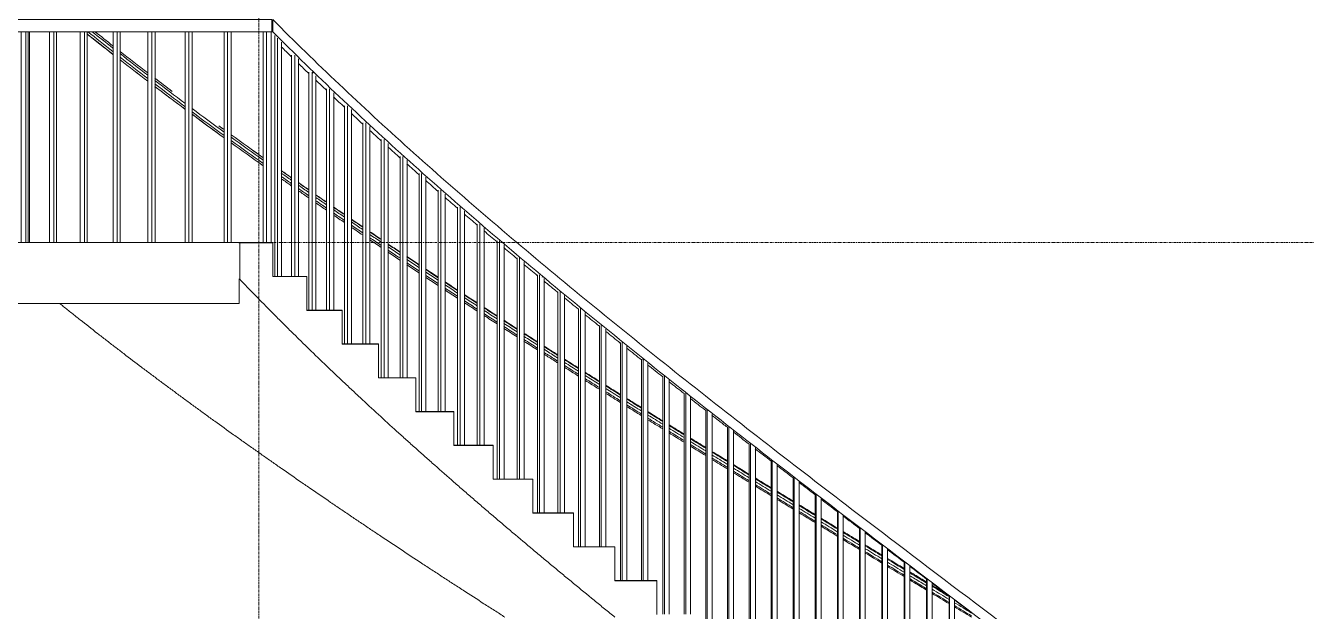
# Model space of a CAD drawing. Header units: millimetres. Extents: x -11813 to 25931, y -2019 to 13095.
# Drawn here: x 15003 to 21321, y 2181 to 5070 of the extents above; entities that cross this region are included whole.
import ezdxf

# ---------------------------------------------------------------- set-up
doc = ezdxf.new("R2010")
doc.units = ezdxf.units.MM
doc.linetypes.add('AEC_Centre', pattern=[24, 12, -4, 4, -4])
doc.linetypes.add('Grid Line', pattern=[21, 12, -3, 3, -3])
for name, color, linetype, lineweight in [('A-G22-M-FloorOutline', 6, 'Continuous', 15), ('A-G23-M-StairHandrail', 1, 'Continuous', 15), ('A-G23-M-Stairs', 2, 'Continuous', 15), ('A-G252-M-WallsInterior', 7, 'Continuous', 15), ('A-G421-M-GridsStructural', 1, 'Continuous', 5), ('A-Z051-M-Levels', 6, 'Continuous', 5)]:
    doc.layers.add(name, color=color, linetype=linetype, lineweight=lineweight)

# ---------------------------------------------------------------- blocks, each defined once
blk = doc.blocks.new('Railing - Concept 25mm-258229-Section 2')
at = {"layer": 'A-G23-M-StairHandrail'}
for p, q in [((16174.7, 4000), (16174.7, 5040)), ((16191.3, 4000), (16191.3, 5040))]:
    blk.add_line(p, q, dxfattribs=at)
blk = doc.blocks.new('Railing - Concept 25mm-V36-Section 2')
at = {"layer": 'A-G23-M-StairHandrail'}
for p, q in [((15982.2, 4000), (15982.2, 5040)), ((15999.6, 4000), (15999.6, 5040)), ((16017.5, 5040), (16017.5, 4000))]:
    blk.add_line(p, q, dxfattribs=at)
blk = doc.blocks.new('Railing - Concept 25mm-V37-Section 2')
at = {"layer": 'A-G23-M-StairHandrail'}
for p, q in [((15789.6, 4000), (15789.6, 5040)), ((15807.9, 4000), (15807.9, 5040)), ((15825, 5040), (15825, 4000))]:
    blk.add_line(p, q, dxfattribs=at)
blk = doc.blocks.new('Railing - Concept 25mm-V38-Section 2')
at = {"layer": 'A-G23-M-StairHandrail'}
for p, q in [((15606.8, 4000), (15606.8, 5040)), ((15625.9, 4000), (15625.9, 5040)), ((15642.1, 5040), (15642.1, 4000))]:
    blk.add_line(p, q, dxfattribs=at)
blk = doc.blocks.new('Railing - Concept 25mm-V39-Section 2')
at = {"layer": 'A-G23-M-StairHandrail'}
for p, q in [((15434.3, 4000), (15434.3, 5040)), ((15454.1, 4000), (15454.1, 5040)), ((15469.3, 5040), (15469.3, 4000))]:
    blk.add_line(p, q, dxfattribs=at)
blk = doc.blocks.new('Railing - Concept 25mm-V40-Section 2')
at = {"layer": 'A-G23-M-StairHandrail'}
for p, q in [((15272.3, 4000), (15272.3, 5040)), ((15292.9, 4000), (15292.9, 5040)), ((15307.1, 5040), (15307.1, 4000))]:
    blk.add_line(p, q, dxfattribs=at)
blk = doc.blocks.new('Railing - Concept 25mm-V41-Section 2')
at = {"layer": 'A-G23-M-StairHandrail'}
for p, q in [((15121.4, 4000), (15121.4, 5040)), ((15142.6, 4000), (15142.6, 5040)), ((15155.8, 5040), (15155.8, 4000))]:
    blk.add_line(p, q, dxfattribs=at)
blk = doc.blocks.new('Railing - Concept 25mm-V42-Section 2')
at = {"layer": 'A-G23-M-StairHandrail'}
for p, q in [((14981.8, 4000), (14981.8, 5040)), ((15003.6, 4000), (15003.6, 5040)), ((15015.8, 5040), (15015.8, 4000))]:
    blk.add_line(p, q, dxfattribs=at)
blk = doc.blocks.new('Railing - Concept 25mm-V43-Section 2')
at = {"layer": 'A-G23-M-StairHandrail'}
for p, q in [((14853.8, 4000), (14853.8, 5040)), ((14876.2, 4000), (14876.2, 5040)), ((14887.4, 5040), (14887.4, 4000))]:
    blk.add_line(p, q, dxfattribs=at)
blk = doc.blocks.new('Railing - Concept 25mm-V44-Section 2')
at = {"layer": 'A-G23-M-StairHandrail'}
for p, q in [((14737.9, 4000), (14737.9, 5040)), ((14760.8, 4000), (14760.8, 5040)), ((14770.8, 5040), (14770.8, 4000))]:
    blk.add_line(p, q, dxfattribs=at)
blk = doc.blocks.new('Railing - Concept 25mm-V45-Section 2')
at = {"layer": 'A-G23-M-StairHandrail'}
for p, q in [((14634.2, 4000), (14634.2, 5040)), ((14657.6, 4000), (14657.6, 5040)), ((14666.5, 5040), (14666.5, 4000))]:
    blk.add_line(p, q, dxfattribs=at)
blk = doc.blocks.new('Railing - Concept 25mm-V46-Section 2')
at = {"layer": 'A-G23-M-StairHandrail'}
for p, q in [((14543, 4000), (14543, 5040)), ((14566.8, 4000), (14566.8, 5040)), ((14574.5, 5040), (14574.5, 4000))]:
    blk.add_line(p, q, dxfattribs=at)
blk = doc.blocks.new('Railing - Concept 25mm-V47-Section 2')
at = {"layer": 'A-G23-M-StairHandrail'}
for p, q in [((14464.5, 4000), (14464.5, 5040)), ((14488.6, 4000), (14488.6, 5040)), ((14495.2, 5040), (14495.2, 4000))]:
    blk.add_line(p, q, dxfattribs=at)
blk = doc.blocks.new('Railing - Concept 25mm-V48-Section 2')
at = {"layer": 'A-G23-M-StairHandrail'}
for p, q in [((14398.9, 4000), (14398.9, 5040)), ((14423.3, 4000), (14423.3, 5040)), ((14428.7, 5040), (14428.7, 4000))]:
    blk.add_line(p, q, dxfattribs=at)
blk = doc.blocks.new('Railing - Concept 25mm-V49-Section 2')
at = {"layer": 'A-G23-M-StairHandrail'}
for p, q in [((14346.4, 4000), (14346.4, 5040)), ((14371, 4000), (14371, 5040)), ((14375.2, 5040), (14375.2, 4000))]:
    blk.add_line(p, q, dxfattribs=at)
blk = doc.blocks.new('Railing - Concept 25mm-V50-Section 2')
at = {"layer": 'A-G23-M-StairHandrail'}
for p, q in [((14307, 4000), (14307, 5040)), ((14331.8, 4000), (14331.8, 5040)), ((14334.8, 5040), (14334.8, 4000))]:
    blk.add_line(p, q, dxfattribs=at)
blk = doc.blocks.new('Railing - Railing-256328-Section 2')
at = {"layer": 'A-G23-M-StairHandrail', "lineweight": 20}
for p, q in [((14338.3, 5100), (14288, 5100)), ((14288, 5100), (14288, 5040)), ((14338.3, 5040), (14338.3, 5100)), ((14288, 5040), (14338.3, 5040))]:
    blk.add_line(p, q, dxfattribs=at)
at = {"layer": 'A-G23-M-StairHandrail'}
for p, q in [((16218.2, 5100), (14338.3, 5100)), ((16218.2, 5040), (16218.2, 5100)), ((14338.3, 5040), (16218.2, 5040))]:
    blk.add_line(p, q, dxfattribs=at)
for name in ['Railing - Concept 25mm-V50-Section 2', 'Railing - Concept 25mm-V49-Section 2', 'Railing - Concept 25mm-V48-Section 2', 'Railing - Concept 25mm-V47-Section 2', 'Railing - Concept 25mm-V46-Section 2', 'Railing - Concept 25mm-V45-Section 2', 'Railing - Concept 25mm-V44-Section 2', 'Railing - Concept 25mm-V43-Section 2', 'Railing - Concept 25mm-V42-Section 2', 'Railing - Concept 25mm-V41-Section 2', 'Railing - Concept 25mm-V40-Section 2', 'Railing - Concept 25mm-V39-Section 2', 'Railing - Concept 25mm-V38-Section 2', 'Railing - Concept 25mm-V37-Section 2', 'Railing - Concept 25mm-V36-Section 2', 'Railing - Concept 25mm-258229-Section 2']:
    blk.add_blockref(name, (0, 0))
blk = doc.blocks.new('Stair - Stairs-257028-Section 2')
at = {"layer": 'A-G23-M-Stairs'}
for p, q in [((16055.4, 4000), (16059.5, 4000)), ((16059.5, 3999), (16055.4, 3999)), ((16055.4, 3999), (16059.5, 3999)), ((16059.5, 4000), (16222.2, 4000)), ((16059.5, 4000), (16059.5, 3999)), ((16222.2, 3999), (16059.5, 3999)), ((16059.5, 3999), (16222.2, 3999)), ((16059.5, 3999), (16059.5, 3818.7)), ((16222.2, 3999), (16222.2, 4000)), ((16222.2, 3832.3), (16222.2, 3999)), ((16059.5, 3818.7), (16055.4, 3818.7)), ((16222.2, 3833.3), (16390.6, 3833.3)), ((16222.2, 3833.3), (16222.2, 3832.3)), ((16390.6, 3832.3), (16222.2, 3832.3)), ((16222.2, 3832.3), (16390.6, 3832.3)), ((16390.6, 3832.3), (16390.6, 3833.3)), ((16390.6, 3665.7), (16390.6, 3832.3)), ((16390.6, 3666.7), (16564.4, 3666.7)), ((16390.6, 3666.7), (16390.6, 3665.7)), ((16564.4, 3665.7), (16390.6, 3665.7)), ((16390.6, 3665.7), (16564.4, 3665.7)), ((16564.4, 3665.7), (16564.4, 3666.7)), ((16564.4, 3499), (16564.4, 3665.7)), ((16564.4, 3500), (16743.4, 3500)), ((16564.4, 3500), (16564.4, 3499)), ((16743.4, 3499), (16564.4, 3499)), ((16564.4, 3499), (16743.4, 3499)), ((16743.4, 3499), (16743.4, 3500)), ((16743.4, 3332.3), (16743.4, 3499)), ((16743.4, 3333.3), (16927.3, 3333.3)), ((16743.4, 3333.3), (16743.4, 3332.3)), ((16927.3, 3332.3), (16743.4, 3332.3)), ((16743.4, 3332.3), (16927.3, 3332.3)), ((16927.3, 3332.3), (16927.3, 3333.3)), ((16927.3, 3165.7), (16927.3, 3332.3)), ((16927.3, 3166.7), (17115.9, 3166.7)), ((16927.3, 3166.7), (16927.3, 3165.7)), ((17115.9, 3165.7), (16927.3, 3165.7)), ((16927.3, 3165.7), (17115.9, 3165.7)), ((17115.9, 3165.7), (17115.9, 3166.7)), ((17115.9, 2999), (17115.9, 3165.7)), ((17115.9, 3000), (17308.8, 3000)), ((17115.9, 3000), (17115.9, 2999)), ((17308.8, 2999), (17115.9, 2999)), ((17115.9, 2999), (17308.8, 2999)), ((17308.8, 2999), (17308.8, 3000)), ((17308.8, 2832.3), (17308.8, 2999)), ((17308.8, 2833.3), (17505.7, 2833.3)), ((17308.8, 2833.3), (17308.8, 2832.3)), ((17505.7, 2832.3), (17308.8, 2832.3)), ((17308.8, 2832.3), (17505.7, 2832.3)), ((17505.7, 2832.3), (17505.7, 2833.3)), ((17505.7, 2665.7), (17505.7, 2832.3)), ((17505.7, 2666.7), (17706.4, 2666.7)), ((17505.7, 2666.7), (17505.7, 2665.7)), ((17706.4, 2665.7), (17505.7, 2665.7)), ((17505.7, 2665.7), (17706.4, 2665.7)), ((17706.4, 2665.7), (17706.4, 2666.7)), ((17706.4, 2499), (17706.4, 2665.7)), ((17706.4, 2500), (17910.5, 2500)), ((17706.4, 2500), (17706.4, 2499)), ((17910.5, 2499), (17706.4, 2499)), ((17706.4, 2499), (17910.5, 2499)), ((17910.5, 2499), (17910.5, 2500)), ((17910.5, 2332.3), (17910.5, 2499)), ((17910.5, 2333.3), (18117.7, 2333.3)), ((17910.5, 2333.3), (17910.5, 2332.3)), ((18117.7, 2332.3), (17910.5, 2332.3)), ((17910.5, 2332.3), (18117.7, 2332.3)), ((18117.7, 2332.3), (18117.7, 2333.3)), ((18117.7, 2165.7), (18117.7, 2332.3))]:
    blk.add_line(p, q, dxfattribs=at)
for points in [[(16222.2, 3652.1), (16208.4, 3665.9), (16180.9, 3693.7), (16140, 3735.4), (16099.6, 3777.1), (16072.8, 3804.8), (16059.5, 3818.7)], [(16390.6, 3485.4), (16376.3, 3499.3), (16347.9, 3527.1), (16305.6, 3568.7), (16263.7, 3610.4), (16236, 3638.2), (16222.2, 3652.1)], [(15663.8, 3318.7), (15678.7, 3307.6), (15708.6, 3285.4), (15753.7, 3252.1), (15799, 3218.7), (15844.6, 3185.4), (15875.1, 3163.2), (15890.4, 3152.1)], [(17308.8, 2652.1), (17292.5, 2665.9), (17260.1, 2693.7), (17211.8, 2735.4), (17163.7, 2777.1), (17131.8, 2804.8), (17115.9, 2818.7)], [(17706.4, 2318.7), (17689.5, 2332.6), (17655.8, 2360.4), (17605.6, 2402.1), (17555.5, 2443.7), (17522.3, 2471.5), (17505.7, 2485.4)]]:
    blk.add_open_spline(points, degree=3, dxfattribs=at)
for points, knots in [([(15170.6, 3700), (15176.7, 3695.1), (15196.6, 3679.1), (15216.7, 3663.2), (15230.6, 3652.1)], [-0.287666, -0.287666, -0.287666, -0.287666, -0.2, 0, 0, 0, 0]), ([(15230.6, 3652.1), (15244.6, 3640.9), (15286.7, 3607.6), (15343.3, 3563.2), (15400.5, 3518.7), (15429.3, 3496.5), (15443.8, 3485.4)], [-1, -1, -1, -1, -0.8, -0.4, -0.2, 0, 0, 0, 0]), ([(15443.8, 3485.4), (15458.2, 3474.3), (15501.7, 3440.9), (15560.2, 3396.5), (15619.2, 3352.1), (15648.9, 3329.8), (15663.8, 3318.7)], [-1, -1, -1, -1, -0.8, -0.4, -0.2, 0, 0, 0, 0]), ([(16564.4, 3318.7), (16549.7, 3332.6), (16520.4, 3360.4), (16462.2, 3415.9), (16419.1, 3457.6), (16390.6, 3485.4)], [-1, -1, -1, -1, -0.75, -0.5, 0, 0, 0, 0]), ([(16743.4, 3152.1), (16713.2, 3179.8), (16668.1, 3221.5), (16608.6, 3277.1), (16579.1, 3304.8), (16564.4, 3318.7)], [-1, -1, -1, -1, -0.5, -0.25, 0, 0, 0, 0]), ([(15890.4, 3152.1), (15905.8, 3140.9), (15951.8, 3107.6), (16013.8, 3063.2), (16076.2, 3018.7), (16107.5, 2996.5), (16123.3, 2985.4)], [-1, -1, -1, -1, -0.8, -0.4, -0.2, 0, 0, 0, 0]), ([(16927.3, 2985.4), (16911.8, 2999.3), (16880.9, 3027.1), (16819.4, 3082.6), (16773.7, 3124.3), (16743.4, 3152.1)], [-1, -1, -1, -1, -0.75, -0.5, 0, 0, 0, 0]), ([(16123.3, 2985.4), (16139, 2974.3), (16170.5, 2952.1), (16218, 2918.7), (16281.7, 2874.3), (16329.7, 2840.9), (16361.9, 2818.7)], [-1, -1, -1, -1, -0.8, -0.6, -0.4, 0, 0, 0, 0]), ([(17115.9, 2818.7), (17084.1, 2846.5), (17036.7, 2888.2), (16974, 2943.7), (16942.9, 2971.5), (16927.3, 2985.4)], [-1, -1, -1, -1, -0.5, -0.25, 0, 0, 0, 0]), ([(16361.9, 2818.7), (16378, 2807.6), (16426.4, 2774.3), (16491.4, 2729.8), (16556.8, 2685.4), (16589.6, 2663.2), (16606.1, 2652.1)], [-1, -1, -1, -1, -0.8, -0.4, -0.2, 0, 0, 0, 0]), ([(16606.1, 2652.1), (16622.5, 2640.9), (16655.5, 2618.7), (16705.2, 2585.4), (16771.7, 2540.9), (16821.8, 2507.6), (16855.4, 2485.4)], [-1, -1, -1, -1, -0.8, -0.6, -0.4, 0, 0, 0, 0]), ([(17505.7, 2485.4), (17472.6, 2513.2), (17423.1, 2554.8), (17357.6, 2610.4), (17325, 2638.2), (17308.8, 2652.1)], [-1, -1, -1, -1, -0.5, -0.25, 0, 0, 0, 0]), ([(16855.4, 2485.4), (16888.9, 2463.2), (16939.5, 2429.8), (17007.2, 2385.4), (17058.2, 2352.1), (17092.3, 2329.8), (17109.4, 2318.7)], [-1, -1, -1, -1, -0.6, -0.4, -0.2, 0, 0, 0, 0]), ([(17109.4, 2318.7), (17126.5, 2307.6), (17177.8, 2274.3), (17246.6, 2229.8), (17315.7, 2185.4), (17350.4, 2163.2), (17367.8, 2152.1)], [-1, -1, -1, -1, -0.8, -0.4, -0.2, 0, 0, 0, 0]), ([(17910.5, 2152.1), (17893.3, 2165.9), (17859.1, 2193.7), (17790.9, 2249.3), (17740.1, 2290.9), (17706.4, 2318.7)], [-1, -1, -1, -1, -0.75, -0.5, 0, 0, 0, 0])]:
    blk.add_open_spline(points, degree=3, knots=knots, dxfattribs=at)
blk = doc.blocks.new('Railing - Railing-257075-Section 2')
at = {"layer": 'A-G23-M-StairHandrail'}
blk.add_line((15933.5, 4552.3), (15920, 4562.1), dxfattribs=at)
for points in [[(15306.5, 5028.1), (15348.4, 4994.8), (15390.8, 4961.5), (15433.6, 4928.2)], [(15306.6, 5029.5), (15348.5, 4996.2), (15390.8, 4962.8), (15433.6, 4929.4)], [(15310.1, 5040), (15350.8, 5007.5), (15391.9, 4974.9), (15433.5, 4942.4)], [(15331.6, 5040), (15365.3, 5013.2), (15399.2, 4986.3), (15433.5, 4959.5)], [(15345.6, 5040), (15374.7, 5016.9), (15404, 4993.8), (15433.5, 4970.6)], [(15468.9, 4943), (15514.1, 4907.7), (15559.8, 4872.5), (15605.9, 4837.2)], [(15468.9, 4931.8), (15514.1, 4896.5), (15559.8, 4861.2), (15605.9, 4825.8)], [(15468.9, 4914.7), (15514.1, 4879.4), (15559.8, 4844.2), (15605.9, 4809)], [(15469, 4901.8), (15514.2, 4866.7), (15559.8, 4831.6), (15605.9, 4796.5)], [(15469.2, 4900.6), (15514.3, 4865.6), (15559.9, 4830.7), (15605.9, 4795.7)], [(15641.2, 4810.3), (15669.6, 4788.8), (15698.1, 4767.2), (15726.8, 4745.7)], [(15641.2, 4798.9), (15690, 4761.8), (15739.2, 4724.7), (15789, 4687.5)], [(15641.2, 4782.1), (15690, 4745), (15739.2, 4707.9), (15788.9, 4670.8)], [(15641.3, 4769.6), (15678.8, 4741.2), (15716.7, 4712.7), (15754.8, 4684.2)], [(15641.3, 4768.9), (15690.1, 4732.1), (15739.3, 4695.3), (15789, 4658.5)], [(15776.7, 4667.9), (15780.8, 4664.9), (15784.9, 4661.8), (15789, 4658.8)], [(15824.1, 4661.4), (15876.2, 4622.6), (15928.9, 4583.9), (15982, 4545.2)], [(15824.1, 4644.7), (15876.2, 4606), (15928.8, 4567.3), (15981.9, 4528.7)], [(15824.2, 4632.6), (15876.3, 4594.1), (15928.8, 4555.6), (15981.8, 4517.1)], [(15824.3, 4632.4), (15865, 4602.3), (15906, 4572.3), (15947.4, 4542.2)], [(15956.4, 4575.6), (15964.9, 4569.4), (15973.4, 4563.3), (15981.8, 4557.1)], [(15962.1, 4571.4), (15968.7, 4566.6), (15975.3, 4561.8), (15981.9, 4556.9)], [(16016.9, 4531.7), (16069, 4494), (16121.5, 4456.4), (16174.4, 4418.7)], [(16016.9, 4491.7), (16069, 4454), (16121.5, 4416.4), (16174.4, 4378.7)], [(16017, 4531.5), (16069, 4493.8), (16121.4, 4456), (16174.3, 4418.3)], [(16017, 4519.7), (16069, 4481.9), (16121.4, 4444.2), (16174.3, 4406.4)], [(16017, 4503.2), (16069, 4465.5), (16121.4, 4427.8), (16174.3, 4390)], [(16264.4, 4355), (16280.8, 4343.5), (16297.2, 4332), (16313.6, 4320.5)], [(16264.4, 4315), (16280.8, 4303.5), (16297.2, 4292), (16313.6, 4280.5)], [(16264.5, 4354.4), (16280.8, 4342.8), (16297.2, 4331.3), (16313.6, 4319.7)], [(16264.5, 4342.4), (16280.8, 4330.8), (16297.2, 4319.2), (16313.6, 4307.7)], [(16264.5, 4326.1), (16280.8, 4314.5), (16297.2, 4303), (16313.6, 4291.4)], [(16348.8, 4283), (16365.8, 4271.1), (16382.8, 4259.2), (16399.9, 4247.3)], [(16348.9, 4295.8), (16365.8, 4284), (16382.9, 4272.1), (16399.9, 4260.2)], [(16348.9, 4295), (16365.8, 4283.1), (16382.8, 4271.2), (16399.9, 4259.4)], [(16348.9, 4266.7), (16365.8, 4254.8), (16382.8, 4243), (16399.9, 4231.1)], [(16348.9, 4255.8), (16365.8, 4244), (16382.9, 4232.1), (16399.9, 4220.2)], [(16435.3, 4234.7), (16452.6, 4222.7), (16470, 4210.6), (16487.4, 4198.6)], [(16435.4, 4235.6), (16452.7, 4223.7), (16470, 4211.7), (16487.3, 4199.7)], [(16435.3, 4222.6), (16452.6, 4210.5), (16470, 4198.5), (16487.4, 4186.4)], [(16435.3, 4206.4), (16452.6, 4194.4), (16470, 4182.4), (16487.4, 4170.3)], [(16435.4, 4195.6), (16452.7, 4183.7), (16470, 4171.7), (16487.3, 4159.7)], [(16522.2, 4175.7), (16540, 4163.5), (16557.8, 4151.3), (16575.7, 4139)], [(16522.2, 4174.6), (16540, 4162.3), (16557.8, 4150.1), (16575.7, 4137.8)], [(16522.2, 4162.4), (16540, 4150.1), (16557.8, 4137.8), (16575.7, 4125.6)], [(16522.2, 4146.3), (16540, 4134), (16557.8, 4121.8), (16575.7, 4109.5)], [(16522.2, 4135.7), (16540, 4123.5), (16557.8, 4111.3), (16575.7, 4099)], [(16610.7, 4115.1), (16629.1, 4102.6), (16647.6, 4090), (16666, 4077.5)], [(16610.7, 4113.8), (16629.1, 4101.3), (16647.5, 4088.7), (16666, 4076.1)], [(16610.7, 4101.6), (16629.1, 4089), (16647.5, 4076.4), (16666, 4063.8)], [(16610.7, 4085.5), (16629.1, 4073), (16647.5, 4060.4), (16666, 4047.8)], [(16610.7, 4075.1), (16629.1, 4062.6), (16647.6, 4050), (16666, 4037.5)], [(16701.1, 4052.2), (16719.8, 4039.6), (16738.4, 4026.9), (16757.2, 4014.3)], [(16701.2, 4053.6), (16719.8, 4041), (16738.4, 4028.4), (16757.1, 4015.9)], [(16701.1, 4039.9), (16719.8, 4027.2), (16738.4, 4014.6), (16757.2, 4001.9)], [(16701.1, 4023.9), (16719.8, 4011.3), (16738.4, 3998.6), (16757.2, 3986)], [(16701.2, 4013.6), (16719.8, 4001), (16738.4, 3988.4), (16757.1, 3975.9)], [(16791.7, 3992.6), (16810.9, 3979.7), (16830.1, 3966.8), (16849.4, 3953.9)], [(16791.7, 3991), (16810.9, 3978), (16830.1, 3965.1), (16849.4, 3952.2)], [(16791.7, 3978.6), (16810.9, 3965.7), (16830.1, 3952.7), (16849.4, 3939.8)], [(16791.7, 3962.7), (16810.9, 3949.8), (16830.1, 3936.8), (16849.4, 3923.9)], [(16791.7, 3952.6), (16810.9, 3939.7), (16830.1, 3926.8), (16849.4, 3913.9)], [(16884, 3929), (16903.8, 3915.8), (16923.6, 3902.6), (16943.5, 3889.3)], [(16884.1, 3930.7), (16903.8, 3917.5), (16923.6, 3904.4), (16943.5, 3891.2)], [(16884, 3916.6), (16903.8, 3903.3), (16923.6, 3890.1), (16943.4, 3876.9)], [(16884, 3900.7), (16903.8, 3887.5), (16923.6, 3874.3), (16943.5, 3861.1)], [(16884.1, 3890.7), (16903.8, 3877.5), (16923.6, 3864.4), (16943.5, 3851.2)], [(16977.9, 3868.3), (16997.9, 3855.1), (17017.9, 3841.9), (17037.9, 3828.6)], [(16978, 3866.4), (16997.9, 3853.1), (17017.9, 3839.9), (17038, 3826.6)], [(16977.9, 3828.3), (16997.9, 3815.1), (17017.9, 3801.9), (17037.9, 3788.6)], [(16978, 3853.9), (16997.9, 3840.6), (17017.9, 3827.3), (17038, 3814.1)], [(16978, 3838.1), (16997.9, 3824.8), (17017.9, 3811.6), (17038, 3798.3)], [(17072.1, 3806.1), (17092.6, 3792.6), (17113.2, 3779.1), (17133.8, 3765.6)], [(17072.1, 3804), (17092.6, 3790.5), (17113.2, 3777), (17133.8, 3763.4)], [(17072.1, 3791.5), (17092.6, 3777.9), (17113.2, 3764.4), (17133.8, 3750.8)], [(17072.1, 3775.8), (17092.6, 3762.2), (17113.2, 3748.7), (17133.8, 3735.2)], [(17072.1, 3766.1), (17092.6, 3752.6), (17113.2, 3739.1), (17133.8, 3725.6)], [(17168, 3743.2), (17189, 3729.4), (17210.1, 3715.7), (17231.2, 3701.9)], [(17168, 3741), (17188.7, 3727.4), (17209.5, 3713.8), (17230.3, 3700.2)], [(17168, 3728.4), (17189, 3714.5), (17210.1, 3700.7), (17231.3, 3686.9)], [(17168, 3712.7), (17188.7, 3699.1), (17209.5, 3685.5), (17230.3, 3671.9)], [(17168, 3703.2), (17189, 3689.4), (17210.1, 3675.7), (17231.2, 3661.9)], [(17264.9, 3680), (17286.2, 3666.2), (17307.5, 3652.4), (17328.8, 3638.6)], [(17264.9, 3677.6), (17286.2, 3663.8), (17307.5, 3649.9), (17328.8, 3636.1)], [(17265, 3664.9), (17286.2, 3651.1), (17307.5, 3637.2), (17328.8, 3623.4)], [(17264.9, 3649.3), (17286.2, 3635.5), (17307.5, 3621.7), (17328.8, 3607.8)], [(17264.9, 3640), (17286.2, 3626.2), (17307.5, 3612.4), (17328.8, 3598.6)], [(17362.5, 3616.8), (17384.2, 3602.7), (17406.1, 3588.6), (17427.9, 3574.6)], [(17362.5, 3614.3), (17384.2, 3600.2), (17406, 3586.1), (17427.9, 3572)], [(17362.5, 3601.5), (17384.2, 3587.4), (17406, 3573.3), (17427.9, 3559.2)], [(17362.5, 3586), (17384.2, 3571.9), (17406, 3557.8), (17427.9, 3543.7)], [(17362.5, 3576.8), (17384.2, 3562.7), (17406.1, 3548.6), (17427.9, 3534.6)], [(17461.5, 3550.3), (17483.7, 3536), (17505.9, 3521.8), (17528.1, 3507.5)], [(17461.6, 3552.9), (17483.7, 3538.7), (17505.9, 3524.5), (17528.1, 3510.3)], [(17461.5, 3537.5), (17483.7, 3523.2), (17505.9, 3508.9), (17528.1, 3494.6)], [(17461.5, 3522), (17483.7, 3507.7), (17505.9, 3493.5), (17528.1, 3479.2)], [(17461.6, 3512.9), (17483.7, 3498.7), (17505.9, 3484.5), (17528.1, 3470.3)], [(17661.7, 3422.1), (17684.7, 3407.4), (17707.7, 3392.8), (17730.7, 3378.2)], [(17661.8, 3425), (17684.7, 3410.4), (17707.7, 3395.8), (17730.8, 3381.2)], [(17661.7, 3409.1), (17684.7, 3394.5), (17707.7, 3379.9), (17730.7, 3365.2)], [(17661.7, 3393.8), (17684.7, 3379.2), (17707.7, 3364.5), (17730.7, 3349.9)], [(17661.8, 3385), (17684.7, 3370.4), (17707.7, 3355.8), (17730.8, 3341.2)], [(17763.7, 3360.4), (17786.9, 3345.7), (17810.1, 3331.1), (17833.3, 3316.4)], [(17763.7, 3357.3), (17786.9, 3342.6), (17810.1, 3327.9), (17833.3, 3313.2)], [(17763.7, 3344.3), (17786.9, 3329.6), (17810.1, 3314.9), (17833.3, 3300.2)], [(17763.7, 3329), (17786.9, 3314.3), (17810.1, 3299.6), (17833.3, 3284.9)], [(17763.7, 3320.4), (17786.9, 3305.7), (17810.1, 3291.1), (17833.3, 3276.4)], [(17865.7, 3296), (17889.3, 3281.2), (17913, 3266.3), (17936.7, 3251.4)], [(17865.7, 3292.8), (17889.3, 3277.9), (17913, 3263), (17936.7, 3248.1)], [(17865.7, 3279.7), (17889.4, 3264.8), (17913, 3249.9), (17936.7, 3235)], [(17865.7, 3264.5), (17889.3, 3249.6), (17913, 3234.7), (17936.7, 3219.8)], [(17865.7, 3256), (17889.3, 3241.2), (17913, 3226.3), (17936.7, 3211.4)], [(17969, 3231.2), (17993, 3216.1), (18017.1, 3201), (18041.3, 3186)], [(17969, 3227.8), (17993, 3212.7), (18017.1, 3197.6), (18041.3, 3182.5)], [(17968.9, 3214.7), (17993, 3199.6), (18017.1, 3184.5), (18041.3, 3169.3)], [(17969, 3199.5), (17993, 3184.4), (18017.1, 3169.3), (18041.3, 3154.2)], [(17969, 3191.2), (17993, 3176.1), (18017.1, 3161), (18041.3, 3146)], [(18073.1, 3166.1), (18097.3, 3151), (18121.6, 3135.9), (18145.9, 3120.7)], [(18073.1, 3162.6), (18097.3, 3147.4), (18121.6, 3132.3), (18145.9, 3117.1)], [(18073.1, 3149.4), (18097.4, 3134.2), (18121.6, 3119.1), (18145.9, 3103.9)], [(18073.1, 3134.3), (18097.3, 3119.1), (18121.6, 3104), (18145.9, 3088.8)], [(18073.1, 3126.1), (18097.3, 3111), (18121.6, 3095.9), (18145.9, 3080.7)], [(18177.5, 3101.1), (18202.2, 3085.8), (18226.9, 3070.4), (18251.6, 3055.1)], [(18177.5, 3097.4), (18202.2, 3082.1), (18226.9, 3066.7), (18251.6, 3051.4)], [(18177.5, 3084.2), (18202.2, 3068.8), (18226.9, 3053.5), (18251.6, 3038.1)], [(18177.5, 3069.2), (18202.2, 3053.8), (18226.9, 3038.4), (18251.6, 3023.1)], [(18177.5, 3061.1), (18202.2, 3045.8), (18226.9, 3030.4), (18251.6, 3015.1)], [(18283, 3035.7), (18308, 3020.2), (18333, 3004.7), (18358.1, 2989.3)], [(18283, 3031.9), (18308, 3016.4), (18333, 3000.9), (18358.1, 2985.4)], [(18283, 3018.6), (18308, 3003.1), (18333, 2987.6), (18358.1, 2972.1)], [(18283, 3003.6), (18308, 2988.1), (18333, 2972.6), (18358.1, 2957.1)], [(18283, 2995.7), (18308, 2980.2), (18333, 2964.7), (18358.1, 2949.3)], [(18389, 2970.2), (18414.2, 2954.7), (18439.5, 2939.1), (18464.8, 2923.5)], [(18389, 2966.3), (18414.2, 2950.7), (18439.5, 2935.1), (18464.8, 2919.5)], [(18389, 2952.9), (18414.2, 2937.3), (18439.5, 2921.7), (18464.8, 2906.1)], [(18389, 2938), (18414.2, 2922.4), (18439.5, 2906.8), (18464.8, 2891.2)], [(18389, 2930.2), (18414.2, 2914.7), (18439.5, 2899.1), (18464.8, 2883.5)], [(18495.4, 2904.7), (18521.1, 2888.9), (18546.7, 2873.2), (18572.4, 2857.4)], [(18495.4, 2900.6), (18521.1, 2884.8), (18546.7, 2869), (18572.4, 2853.2)], [(18495.4, 2887.2), (18521.1, 2871.4), (18546.7, 2855.6), (18572.4, 2839.8)], [(18495.4, 2872.3), (18521.1, 2856.5), (18546.7, 2840.7), (18572.4, 2825)], [(18495.4, 2864.7), (18521.1, 2848.9), (18546.7, 2833.2), (18572.4, 2817.4)], [(18602.8, 2838.8), (18628.7, 2822.9), (18654.5, 2807.1), (18680.4, 2791.3)], [(18602.8, 2834.6), (18628.7, 2818.7), (18654.5, 2802.9), (18680.4, 2787)], [(18602.8, 2821.1), (18628.6, 2805.2), (18654.5, 2789.4), (18680.4, 2773.5)], [(18602.8, 2806.3), (18628.7, 2790.4), (18654.5, 2774.6), (18680.4, 2758.7)], [(18602.8, 2798.8), (18628.7, 2782.9), (18654.5, 2767.1), (18680.4, 2751.3)], [(18710.3, 2773), (18736.4, 2757.1), (18762.6, 2741.1), (18788.8, 2725.1)], [(18710.3, 2768.7), (18736.4, 2752.7), (18762.6, 2736.7), (18788.8, 2720.7)], [(18710.3, 2755.2), (18736.4, 2739.2), (18762.6, 2723.1), (18788.8, 2707.1)], [(18710.3, 2740.4), (18736.4, 2724.4), (18762.6, 2708.4), (18788.8, 2692.4)], [(18710.3, 2733), (18736.4, 2717.1), (18762.6, 2701.1), (18788.8, 2685.1)], [(18818.4, 2707.1), (18844.9, 2690.9), (18871.4, 2674.8), (18898, 2658.6)], [(18818.4, 2702.6), (18844.5, 2686.6), (18870.7, 2670.7), (18896.8, 2654.7)], [(18818.4, 2689), (18844.8, 2672.9), (18871.3, 2656.7), (18897.7, 2640.6)], [(18818.4, 2674.3), (18844.5, 2658.4), (18870.7, 2642.4), (18896.8, 2626.5)], [(18818.4, 2667.1), (18844.9, 2650.9), (18871.4, 2634.8), (18898, 2618.6)], [(18927.1, 2640.9), (18953.7, 2624.7), (18980.4, 2608.5), (19007.1, 2592.3)], [(18927.1, 2636.3), (18953.7, 2620.1), (18980.4, 2603.8), (19007.1, 2587.6)], [(18927.1, 2622.7), (18953.7, 2606.4), (18980.4, 2590.2), (19007.1, 2573.9)], [(18927.1, 2608), (18953.7, 2591.8), (18980.4, 2575.5), (19007.1, 2559.3)], [(18927.1, 2600.9), (18953.7, 2584.7), (18980.4, 2568.5), (19007.1, 2552.3)], [(19035.9, 2574.9), (19062.9, 2558.5), (19089.9, 2542.1), (19116.9, 2525.8)], [(19035.9, 2570.1), (19062.9, 2553.7), (19089.9, 2537.3), (19116.9, 2520.9)], [(19035.9, 2556.4), (19062.9, 2540), (19089.9, 2523.6), (19116.9, 2507.2)], [(19035.9, 2541.8), (19062.9, 2525.4), (19089.9, 2509), (19116.9, 2492.6)], [(19035.9, 2534.9), (19062.9, 2518.5), (19089.9, 2502.1), (19116.9, 2485.8)], [(19145.3, 2508.6), (19172.5, 2492.1), (19199.7, 2475.6), (19227, 2459.2)], [(19145.3, 2503.7), (19172.5, 2487.2), (19199.7, 2470.7), (19227, 2454.2)], [(19145.3, 2489.9), (19172.5, 2473.4), (19199.7, 2456.9), (19227, 2440.4)], [(19145.3, 2475.4), (19172.5, 2458.9), (19199.7, 2442.4), (19227, 2425.9)], [(19145.3, 2468.6), (19172.5, 2452.1), (19199.7, 2435.6), (19227, 2419.2)], [(19254.9, 2442.3), (19282.3, 2425.7), (19309.7, 2409.1), (19337.2, 2392.5)], [(19254.9, 2437.3), (19282.3, 2420.7), (19309.7, 2404), (19337.2, 2387.4)], [(19254.9, 2423.5), (19282.3, 2406.8), (19309.7, 2390.2), (19337.2, 2373.6)], [(19254.9, 2409), (19282.3, 2392.4), (19309.7, 2375.8), (19337.2, 2359.1)], [(19254.9, 2402.3), (19282.3, 2385.7), (19309.7, 2369.1), (19337.2, 2352.5)], [(19474.9, 2309.5), (19498.4, 2295.3), (19521.9, 2281.2), (19545.3, 2267)], [(19474.9, 2304.2), (19502.8, 2287.4), (19530.6, 2270.5), (19558.5, 2253.7)], [(19474.9, 2290.3), (19502.8, 2273.4), (19530.6, 2256.6), (19558.5, 2239.8)], [(19474.9, 2275.9), (19502.8, 2259.1), (19530.6, 2242.2), (19558.5, 2225.4)], [(19474.9, 2269.5), (19502.8, 2252.7), (19530.6, 2235.9), (19558.5, 2219.1)], [(19585.1, 2223.7), (19613.2, 2206.7), (19641.3, 2189.8), (19669.4, 2172.8)], [(19585.1, 2209.4), (19613.2, 2192.4), (19641.3, 2175.5), (19669.4, 2158.5)], [(19585.1, 2203.1), (19613.2, 2186.1), (19641.3, 2169.2), (19669.4, 2152.3)]]:
    blk.add_open_spline(points, degree=3, dxfattribs=at)
for points, knots in [([(17561.2, 3489.1), (17577.9, 3478.5), (17600.4, 3464.1), (17622.9, 3449.7), (17628.7, 3446)], [-14.1393059, -14.1393059, -14.1393059, -14.1393059, -13.9359602, -13.8652789, -13.8652789, -13.8652789, -13.8652789]), ([(17561.2, 3486.3), (17579.4, 3474.6), (17601.9, 3460.2), (17624.5, 3445.9), (17628.7, 3443.1)], [-14.1379306, -14.1379306, -14.1379306, -14.1379306, -13.9155464, -13.8637577, -13.8637577, -13.8637577, -13.8637577]), ([(17561.2, 3473.4), (17580.1, 3461.3), (17602.6, 3446.9), (17625.1, 3432.5), (17628.7, 3430.2)], [-14.1373703, -14.1373703, -14.1373703, -14.1373703, -13.907094, -13.8631367, -13.8631367, -13.8631367, -13.8631367]), ([(17561.2, 3458), (17579.4, 3446.3), (17601.9, 3432), (17624.5, 3417.6), (17628.7, 3414.8)], [-14.1379306, -14.1379306, -14.1379306, -14.1379306, -13.9155464, -13.8637577, -13.8637577, -13.8637577, -13.8637577]), ([(17561.2, 3449.1), (17577.9, 3438.5), (17600.4, 3424.1), (17622.9, 3409.7), (17628.7, 3406)], [-14.1393059, -14.1393059, -14.1393059, -14.1393059, -13.9359602, -13.8652789, -13.8652789, -13.8652789, -13.8652789]), ([(19364.7, 2375.9), (19372.5, 2371.3), (19400.2, 2354.5), (19427.9, 2337.8), (19447.8, 2325.8)], [-7.0572406, -7.0572406, -7.0572406, -7.0572406, -6.9679801, -6.7382892, -6.7382892, -6.7382892, -6.7382892]), ([(19364.7, 2370.8), (19372.8, 2365.9), (19400.5, 2349.1), (19428.2, 2332.4), (19447.8, 2320.6)], [-7.0514081, -7.0514081, -7.0514081, -7.0514081, -6.9577732, -6.7322869, -6.7322869, -6.7322869, -6.7322869]), ([(19364.7, 2356.9), (19373, 2351.9), (19400.7, 2335.2), (19428.4, 2318.4), (19447.8, 2306.7)], [-7.0489952, -7.0489952, -7.0489952, -7.0489952, -6.953547, -6.7298034, -6.7298034, -6.7298034, -6.7298034]), ([(19364.7, 2342.5), (19372.8, 2337.6), (19400.5, 2320.8), (19428.2, 2304.1), (19447.8, 2292.3)], [-7.0514081, -7.0514081, -7.0514081, -7.0514081, -6.9577732, -6.7322869, -6.7322869, -6.7322869, -6.7322869]), ([(19364.7, 2335.9), (19372.5, 2331.3), (19400.2, 2314.5), (19427.9, 2297.8), (19447.8, 2285.8)], [-7.0572406, -7.0572406, -7.0572406, -7.0572406, -6.9679801, -6.7382892, -6.7382892, -6.7382892, -6.7382892])]:
    blk.add_open_spline(points, degree=3, knots=knots, dxfattribs=at)
blk = doc.blocks.new('Railing - Concept 25mm-258237-Section 2')
at = {"layer": 'A-G23-M-StairHandrail'}
for p, q in [((16246.1, 3833.3), (16246.1, 5007.7)), ((16265, 4988.9), (16265, 3833.3))]:
    blk.add_line(p, q, dxfattribs=at)
blk = doc.blocks.new('Railing - Concept 25mm-258235-Section 2')
at = {"layer": 'A-G23-M-StairHandrail'}
for p, q in [((16314.4, 3833.3), (16314.4, 4924.4)), ((16330.4, 3833.3), (16330.4, 4924.4)), ((16349.6, 4905.6), (16349.6, 3833.3))]:
    blk.add_line(p, q, dxfattribs=at)
blk = doc.blocks.new('Railing - Concept 25mm-V51-Section 2')
at = {"layer": 'A-G23-M-StairHandrail'}
for p, q in [((16400.4, 3666.7), (16400.4, 4841.1)), ((16422, 4835.2), (16416, 4841.1)), ((16416, 3666.7), (16416, 4841.1)), ((16435.5, 4822.3), (16435.5, 3666.7))]:
    blk.add_line(p, q, dxfattribs=at)
blk = doc.blocks.new('Railing - Concept 25mm-V52-Section 2')
at = {"layer": 'A-G23-M-StairHandrail'}
for p, q in [((16487.7, 3666.7), (16487.7, 4757.7)), ((16502.9, 3666.7), (16502.9, 4757.7)), ((16522.8, 4738.9), (16522.8, 3666.7))]:
    blk.add_line(p, q, dxfattribs=at)
blk = doc.blocks.new('Railing - Concept 25mm-V53-Section 2')
at = {"layer": 'A-G23-M-StairHandrail'}
for p, q in [((16576.4, 3500), (16576.4, 4674.4)), ((16591.2, 3500), (16591.2, 4674.4)), ((16611.3, 4655.6), (16611.3, 3500))]:
    blk.add_line(p, q, dxfattribs=at)
blk = doc.blocks.new('Railing - Concept 25mm-V54-Section 2')
at = {"layer": 'A-G23-M-StairHandrail'}
for p, q in [((16666.4, 3500), (16666.4, 4591.1)), ((16680.8, 3500), (16680.8, 4591.1)), ((16701.2, 4572.3), (16701.2, 3500))]:
    blk.add_line(p, q, dxfattribs=at)
blk = doc.blocks.new('Railing - Concept 25mm-V55-Section 2')
at = {"layer": 'A-G23-M-StairHandrail'}
for p, q in [((16757.6, 3333.3), (16757.6, 4507.7)), ((16771.6, 3333.3), (16771.6, 4507.7)), ((16792.3, 4488.9), (16792.3, 3333.3))]:
    blk.add_line(p, q, dxfattribs=at)
blk = doc.blocks.new('Railing - Concept 25mm-V56-Section 2')
at = {"layer": 'A-G23-M-StairHandrail'}
for p, q in [((16850, 3333.3), (16850, 4424.4)), ((16863.6, 3333.3), (16863.6, 4424.4)), ((16884.6, 4405.6), (16884.6, 3333.3))]:
    blk.add_line(p, q, dxfattribs=at)
blk = doc.blocks.new('Railing - Concept 25mm-V57-Section 2')
at = {"layer": 'A-G23-M-StairHandrail'}
for p, q in [((16943.7, 3166.7), (16943.7, 4341.1)), ((16956.8, 3166.7), (16956.8, 4341.1)), ((16978.1, 4322.3), (16978.1, 3166.7))]:
    blk.add_line(p, q, dxfattribs=at)
blk = doc.blocks.new('Railing - Concept 25mm-V58-Section 2')
at = {"layer": 'A-G23-M-StairHandrail'}
for p, q in [((17038.4, 3166.7), (17038.4, 4257.7)), ((17051.2, 3166.7), (17051.2, 4257.7)), ((17072.7, 4238.9), (17072.7, 3166.7))]:
    blk.add_line(p, q, dxfattribs=at)
blk = doc.blocks.new('Railing - Concept 25mm-V59-Section 2')
at = {"layer": 'A-G23-M-StairHandrail'}
for p, q in [((17134.3, 3000), (17134.3, 4174.4)), ((17146.7, 3000), (17146.7, 4174.4)), ((17168.4, 4155.6), (17168.4, 3000))]:
    blk.add_line(p, q, dxfattribs=at)
blk = doc.blocks.new('Railing - Concept 25mm-V60-Section 2')
at = {"layer": 'A-G23-M-StairHandrail'}
for p, q in [((17231.3, 3000), (17231.3, 4091.1)), ((17243.2, 3000), (17243.2, 4091.1)), ((17265.2, 4072.3), (17265.2, 3000))]:
    blk.add_line(p, q, dxfattribs=at)
blk = doc.blocks.new('Railing - Concept 25mm-V61-Section 2')
at = {"layer": 'A-G23-M-StairHandrail'}
for p, q in [((17329.3, 2833.3), (17329.3, 4007.7)), ((17340.8, 2833.3), (17340.8, 4007.7)), ((17363, 3988.9), (17363, 2833.3))]:
    blk.add_line(p, q, dxfattribs=at)
blk = doc.blocks.new('Railing - Concept 25mm-V62-Section 2')
at = {"layer": 'A-G23-M-StairHandrail'}
for p, q in [((17428.3, 2833.3), (17428.3, 3924.4)), ((17439.4, 2833.3), (17439.4, 3924.4)), ((17461.8, 3905.6), (17461.8, 2833.3))]:
    blk.add_line(p, q, dxfattribs=at)
blk = doc.blocks.new('Railing - Concept 25mm-V63-Section 2')
at = {"layer": 'A-G23-M-StairHandrail'}
for p, q in [((17528.3, 2666.7), (17528.3, 3841.1)), ((17538.9, 2666.7), (17538.9, 3841.1)), ((17552.9, 3829.5), (17551.7, 3830.5)), ((17561.5, 3822.3), (17561.5, 2666.7))]:
    blk.add_line(p, q, dxfattribs=at)
blk = doc.blocks.new('Railing - Concept 25mm-V64-Section 2')
at = {"layer": 'A-G23-M-StairHandrail'}
for p, q in [((17629.2, 2666.7), (17629.2, 3757.7)), ((17639.4, 2666.7), (17639.4, 3757.7)), ((17662.2, 3738.9), (17662.2, 2666.7))]:
    blk.add_line(p, q, dxfattribs=at)
blk = doc.blocks.new('Railing - Concept 25mm-V65-Section 2')
at = {"layer": 'A-G23-M-StairHandrail'}
for p, q in [((17731, 2500), (17731, 3674.4)), ((17740.7, 2500), (17740.7, 3674.4)), ((17763.7, 3655.6), (17763.7, 2500))]:
    blk.add_line(p, q, dxfattribs=at)
blk = doc.blocks.new('Railing - Concept 25mm-V66-Section 2')
at = {"layer": 'A-G23-M-StairHandrail'}
for p, q in [((17833.6, 2500), (17833.6, 3591.1)), ((17842.9, 2500), (17842.9, 3591.1)), ((17866.1, 3572.3), (17866.1, 2500))]:
    blk.add_line(p, q, dxfattribs=at)
blk = doc.blocks.new('Railing - Concept 25mm-V67-Section 2')
at = {"layer": 'A-G23-M-StairHandrail'}
for p, q in [((17937.1, 2333.3), (17937.1, 3507.7)), ((17945.9, 2333.3), (17945.9, 3507.7)), ((17969.3, 3488.9), (17969.3, 2333.3))]:
    blk.add_line(p, q, dxfattribs=at)
blk = doc.blocks.new('Railing - Concept 25mm-V68-Section 2')
at = {"layer": 'A-G23-M-StairHandrail'}
for p, q in [((18041.3, 2333.3), (18041.3, 3424.4)), ((18049.7, 3424.4), (18046.7, 3424.4)), ((18054.2, 3420.8), (18049.7, 3424.4)), ((18049.7, 2333.3), (18049.7, 3424.4)), ((18073.2, 3405.6), (18073.2, 2333.3))]:
    blk.add_line(p, q, dxfattribs=at)
blk = doc.blocks.new('Railing - Concept 25mm-V69-Section 2')
at = {"layer": 'A-G23-M-StairHandrail'}
for p, q in [((18146.3, 2166.7), (18146.3, 3341.1)), ((18154.2, 2166.7), (18154.2, 3341.1)), ((18177.9, 3322.3), (18177.9, 2166.7))]:
    blk.add_line(p, q, dxfattribs=at)
blk = doc.blocks.new('Railing - Concept 25mm-V70-Section 2')
at = {"layer": 'A-G23-M-StairHandrail'}
for p, q in [((18251.9, 2166.7), (18251.9, 3257.7)), ((18259.3, 2166.7), (18259.3, 3257.7)), ((18283.2, 3238.9), (18283.2, 2166.7))]:
    blk.add_line(p, q, dxfattribs=at)
blk = doc.blocks.new('Railing - Concept 25mm-V71-Section 2')
at = {"layer": 'A-G23-M-StairHandrail'}
for p, q in [((18358.2, 2000), (18358.2, 3174.4)), ((18365.2, 2000), (18365.2, 3174.4)), ((18389.2, 3155.6), (18389.2, 2000))]:
    blk.add_line(p, q, dxfattribs=at)
blk = doc.blocks.new('Railing - Concept 25mm-V72-Section 2')
at = {"layer": 'A-G23-M-StairHandrail'}
for p, q in [((18465.1, 2000), (18465.1, 3091.1)), ((18471.6, 2000), (18471.6, 3091.1)), ((18495.7, 3072.3), (18495.7, 2000))]:
    blk.add_line(p, q, dxfattribs=at)
blk = doc.blocks.new('Railing - Concept 25mm-V73-Section 2')
at = {"layer": 'A-G23-M-StairHandrail'}
for p, q in [((18572.6, 1833.3), (18572.6, 3007.7)), ((18578.6, 1833.3), (18578.6, 3007.7)), ((18602.9, 2988.9), (18602.9, 1833.3))]:
    blk.add_line(p, q, dxfattribs=at)
blk = doc.blocks.new('Railing - Concept 25mm-V74-Section 2')
at = {"layer": 'A-G23-M-StairHandrail'}
for p, q in [((18680.6, 1833.3), (18680.6, 2924.4)), ((18686.1, 1833.3), (18686.1, 2924.4)), ((18710.5, 2905.6), (18710.5, 1833.3))]:
    blk.add_line(p, q, dxfattribs=at)
blk = doc.blocks.new('Railing - Concept 25mm-V75-Section 2')
at = {"layer": 'A-G23-M-StairHandrail'}
for p, q in [((18789.1, 1666.7), (18789.1, 2841.1)), ((18794.1, 1666.7), (18794.1, 2841.1)), ((18818.6, 2822.3), (18818.6, 1666.7))]:
    blk.add_line(p, q, dxfattribs=at)
blk = doc.blocks.new('Railing - Concept 25mm-V76-Section 2')
at = {"layer": 'A-G23-M-StairHandrail'}
for p, q in [((18898, 1666.7), (18898, 2757.7)), ((18902.6, 1666.7), (18902.6, 2757.7)), ((18927.2, 2738.9), (18927.2, 1666.7))]:
    blk.add_line(p, q, dxfattribs=at)
blk = doc.blocks.new('Railing - Concept 25mm-V77-Section 2')
at = {"layer": 'A-G23-M-StairHandrail'}
for p, q in [((19007.3, 1500), (19007.3, 2674.4)), ((19011.4, 1500), (19011.4, 2674.4)), ((19036.1, 2655.6), (19036.1, 1500))]:
    blk.add_line(p, q, dxfattribs=at)
blk = doc.blocks.new('Railing - Concept 25mm-V78-Section 2')
at = {"layer": 'A-G23-M-StairHandrail'}
for p, q in [((19117, 1500), (19117, 2591.1)), ((19120.6, 1500), (19120.6, 2591.1)), ((19145.4, 2572.3), (19145.4, 1500))]:
    blk.add_line(p, q, dxfattribs=at)
blk = doc.blocks.new('Railing - Concept 25mm-V79-Section 2')
at = {"layer": 'A-G23-M-StairHandrail'}
for p, q in [((19227, 1333.3), (19227, 2507.7)), ((19230.2, 1333.3), (19230.2, 2507.7)), ((19255, 2488.9), (19255, 1333.3))]:
    blk.add_line(p, q, dxfattribs=at)
blk = doc.blocks.new('Railing - Concept 25mm-V80-Section 2')
at = {"layer": 'A-G23-M-StairHandrail'}
for p, q in [((19337.3, 1333.3), (19337.3, 2424.4)), ((19340, 1333.3), (19340, 2424.4)), ((19350.8, 2416.2), (19347.9, 2418.4)), ((19364.8, 2405.6), (19364.8, 1333.3))]:
    blk.add_line(p, q, dxfattribs=at)
blk = doc.blocks.new('Railing - Concept 25mm-V81-Section 2')
at = {"layer": 'A-G23-M-StairHandrail'}
for p, q in [((19447.8, 1166.7), (19447.8, 2341.1)), ((19450, 1166.7), (19450, 2341.1)), ((19474.9, 2322.3), (19474.9, 1166.7))]:
    blk.add_line(p, q, dxfattribs=at)
blk = doc.blocks.new('Railing - Concept 25mm-V82-Section 2')
at = {"layer": 'A-G23-M-StairHandrail'}
for p, q in [((19558.6, 1166.7), (19558.6, 2257.7)), ((19560.2, 1166.7), (19560.2, 2257.7)), ((19585.2, 2238.9), (19585.2, 1166.7))]:
    blk.add_line(p, q, dxfattribs=at)
blk = doc.blocks.new('Railing - Concept 25mm-258233-Section 2')
at = {"layer": 'A-G23-M-StairHandrail'}
for p, q in [((16213.9, 4000), (16213.9, 5040)), ((16232.7, 5021.2), (16232.7, 3833.3))]:
    blk.add_line(p, q, dxfattribs=at)
blk = doc.blocks.new('Railing - Railing-257079-Section 2')
at = {"layer": 'A-G23-M-StairHandrail'}
for p, q in [((16222.2, 5040), (16222.2, 5100)), ((16218.2, 5040), (16222.2, 5040))]:
    blk.add_line(p, q, dxfattribs=at)
for points, knots in [([(16222.2, 5100), (16433.6, 4887.2), (16885, 4461.1), (17630.4, 3822.2), (18428, 3183.3), (19186.9, 2600.5), (19676.2, 2230.6), (19883.9, 2073.7)], [-20.854779, -20.854779, -20.854779, -20.854779, -17.378983, -13.903186, -10.42739, -6.951593, -4.39048, -4.39048, -4.39048, -4.39048]), ([(19886.4, 2011.8), (19677.8, 2169.4), (19187.7, 2539.9), (18428, 3123.3), (17630.4, 3762.2), (16885, 4401.1), (16433.6, 4827.2), (16222.2, 5040)], [4.380387, 4.380387, 4.380387, 4.380387, 6.951593, 10.42739, 13.903186, 17.378983, 20.854779, 20.854779, 20.854779, 20.854779]), ([(17628.6, 3754), (17625.3, 3756.8), (17602.8, 3775.2), (17580.3, 3793.6), (17561.1, 3809.4)], [13.9368364, 13.9368364, 13.9368364, 13.9368364, 13.9817098, 14.2396125, 14.2396125, 14.2396125, 14.2396125]), ([(18464.7, 3088.8), (18449.9, 3100.3), (18424.5, 3120), (18399.3, 3139.7), (18388.8, 3147.8)], [10.2973587, 10.2973587, 10.2973587, 10.2973587, 10.4862824, 10.620298, 10.620298, 10.620298, 10.620298]), ([(19337.3, 2423.4), (19310.3, 2443.7), (19282.8, 2464.5), (19255.3, 2485.2), (19254.8, 2485.6)], [6.6567398, 6.6567398, 6.6567398, 6.6567398, 6.9908549, 6.9969828, 6.9969828, 6.9969828, 6.9969828])]:
    blk.add_open_spline(points, degree=3, knots=knots, dxfattribs=at)
for points in [[(16313.4, 4917.6), (16296.9, 4933.6), (16280.5, 4949.7), (16264.3, 4965.8)], [(16400.3, 4833.7), (16383.1, 4850.1), (16366.1, 4866.6), (16349.2, 4883.1)], [(16486.8, 4751.4), (16469.4, 4767.8), (16452.3, 4784.2), (16435.2, 4800.6)], [(16575.9, 4668), (16557.8, 4684.8), (16539.9, 4701.6), (16522.2, 4718.4)], [(16665.7, 4585.1), (16647.5, 4601.7), (16629.5, 4618.4), (16611.7, 4635.1)], [(16756.8, 4502.1), (16737.9, 4519.2), (16719.2, 4536.3), (16700.7, 4553.4)], [(16849.8, 4418.5), (16830.4, 4435.8), (16811.2, 4453.2), (16792.2, 4470.5)], [(16942.8, 4336), (16923.1, 4353.3), (16903.5, 4370.7), (16884, 4388)], [(17038.1, 4252.4), (17017.8, 4270.1), (16997.4, 4287.9), (16977.2, 4305.6)], [(17133.7, 4169.6), (17113.2, 4187.2), (17092.8, 4204.8), (17072.4, 4222.5)], [(17230.7, 4086.5), (17209.6, 4104.4), (17188.5, 4122.4), (17167.4, 4140.4)], [(17329, 4003.1), (17307.5, 4021.2), (17286.1, 4039.3), (17264.6, 4057.4)], [(17427.6, 3920.3), (17405.8, 3938.5), (17384, 3956.7), (17362.2, 3975)], [(17528.2, 3836.7), (17505.8, 3855.3), (17483.4, 3873.8), (17461, 3892.3)], [(17730.6, 3670.8), (17707.5, 3689.5), (17684.5, 3708.3), (17661.6, 3727)], [(17833.3, 3587.6), (17810, 3606.4), (17786.8, 3625.2), (17763.6, 3644)], [(17936.5, 3504.6), (17912.8, 3523.6), (17889.2, 3542.6), (17865.7, 3561.5)], [(18041.3, 3421.1), (18017.1, 3440.3), (17993.1, 3459.4), (17969.1, 3478.6)], [(18145.8, 3338.3), (18121.4, 3357.5), (18097.2, 3376.7), (18073.1, 3395.9)], [(18251.7, 3255), (18226.8, 3274.4), (18202.1, 3293.9), (18177.5, 3313.4)], [(18357.9, 3171.9), (18332.9, 3191.4), (18308, 3210.8), (18283.2, 3230.3)], [(18572.5, 3005.5), (18546.7, 3025.3), (18521.1, 3045.1), (18495.4, 3065)], [(18680.2, 2922.5), (18654.3, 2942.4), (18628.4, 2962.3), (18602.6, 2982.2)], [(18788.9, 2839.2), (18762.6, 2859.3), (18736.4, 2879.4), (18710.1, 2899.5)], [(18897.7, 2756.1), (18871.3, 2776.3), (18844.9, 2796.4), (18818.6, 2816.5)], [(19007.1, 2673), (18980.3, 2693.3), (18953.6, 2713.6), (18926.8, 2734)], [(19116.9, 2589.7), (19089.9, 2610.2), (19062.9, 2630.6), (19035.9, 2651.1)], [(19226.8, 2506.7), (19199.6, 2527.2), (19172.4, 2547.8), (19145.2, 2568.3)], [(19447.7, 2340.3), (19420.1, 2361.1), (19392.4, 2381.9), (19364.8, 2402.7)], [(19558.5, 2257.1), (19530.6, 2278.1), (19502.7, 2299), (19474.8, 2320)], [(19669.4, 2173.9), (19641.3, 2195), (19613.2, 2216.1), (19585.2, 2237.1)]]:
    blk.add_open_spline(points, degree=3, dxfattribs=at)
for name in ['Railing - Concept 25mm-258233-Section 2', 'Railing - Concept 25mm-258237-Section 2', 'Railing - Concept 25mm-258235-Section 2', 'Railing - Concept 25mm-V51-Section 2', 'Railing - Concept 25mm-V52-Section 2', 'Railing - Concept 25mm-V53-Section 2', 'Railing - Concept 25mm-V54-Section 2', 'Railing - Concept 25mm-V55-Section 2', 'Railing - Concept 25mm-V56-Section 2', 'Railing - Concept 25mm-V57-Section 2', 'Railing - Concept 25mm-V58-Section 2', 'Railing - Concept 25mm-V59-Section 2', 'Railing - Concept 25mm-V60-Section 2', 'Railing - Concept 25mm-V61-Section 2', 'Railing - Concept 25mm-V62-Section 2', 'Railing - Concept 25mm-V63-Section 2', 'Railing - Concept 25mm-V64-Section 2', 'Railing - Concept 25mm-V65-Section 2', 'Railing - Concept 25mm-V66-Section 2', 'Railing - Concept 25mm-V67-Section 2', 'Railing - Concept 25mm-V68-Section 2', 'Railing - Concept 25mm-V69-Section 2', 'Railing - Concept 25mm-V70-Section 2', 'Railing - Concept 25mm-V71-Section 2', 'Railing - Concept 25mm-V72-Section 2', 'Railing - Concept 25mm-V73-Section 2', 'Railing - Concept 25mm-V74-Section 2', 'Railing - Concept 25mm-V75-Section 2', 'Railing - Concept 25mm-V76-Section 2', 'Railing - Concept 25mm-V77-Section 2', 'Railing - Concept 25mm-V78-Section 2', 'Railing - Concept 25mm-V79-Section 2', 'Railing - Concept 25mm-V80-Section 2', 'Railing - Concept 25mm-V81-Section 2', 'Railing - Concept 25mm-V82-Section 2']:
    blk.add_blockref(name, (0, 0))

msp = doc.modelspace()

# ---------------------------------------------------------------- linework, layer by layer
at = {"layer": 'A-G22-M-FloorOutline'}
for p, q in [((14338.285, 4000), (16055.381, 4000)), ((16056.608, 3700), (16056.608, 3817.442)), ((16056.608, 3700), (14338.285, 3700))]:
    msp.add_line(p, q, dxfattribs=at)
at = {"layer": 'A-G252-M-WallsInterior'}
msp.add_line((15022.977, 4000), (15022.977, 5040), dxfattribs=at)
at = {"layer": 'A-G421-M-GridsStructural', "linetype": 'Grid Line'}
msp.add_line((16153.802, -1169.091), (16153.802, 11794.592), dxfattribs=at)
at = {"layer": 'A-Z051-M-Levels', "linetype": 'AEC_Centre'}
msp.add_line((-9860.181, 4000), (25930.601, 4000), dxfattribs=at)

# ---------------------------------------------------------------- block references
at = {"layer": 'A-G23-M-StairHandrail'}
for name in ['Railing - Railing-256328-Section 2', 'Railing - Railing-257079-Section 2', 'Railing - Railing-257075-Section 2']:
    msp.add_blockref(name, (0, 0), dxfattribs=at)
at = {"layer": 'A-G23-M-Stairs'}
msp.add_blockref('Stair - Stairs-257028-Section 2', (0, 0), dxfattribs=at)

doc.saveas('drawing.dxf')
